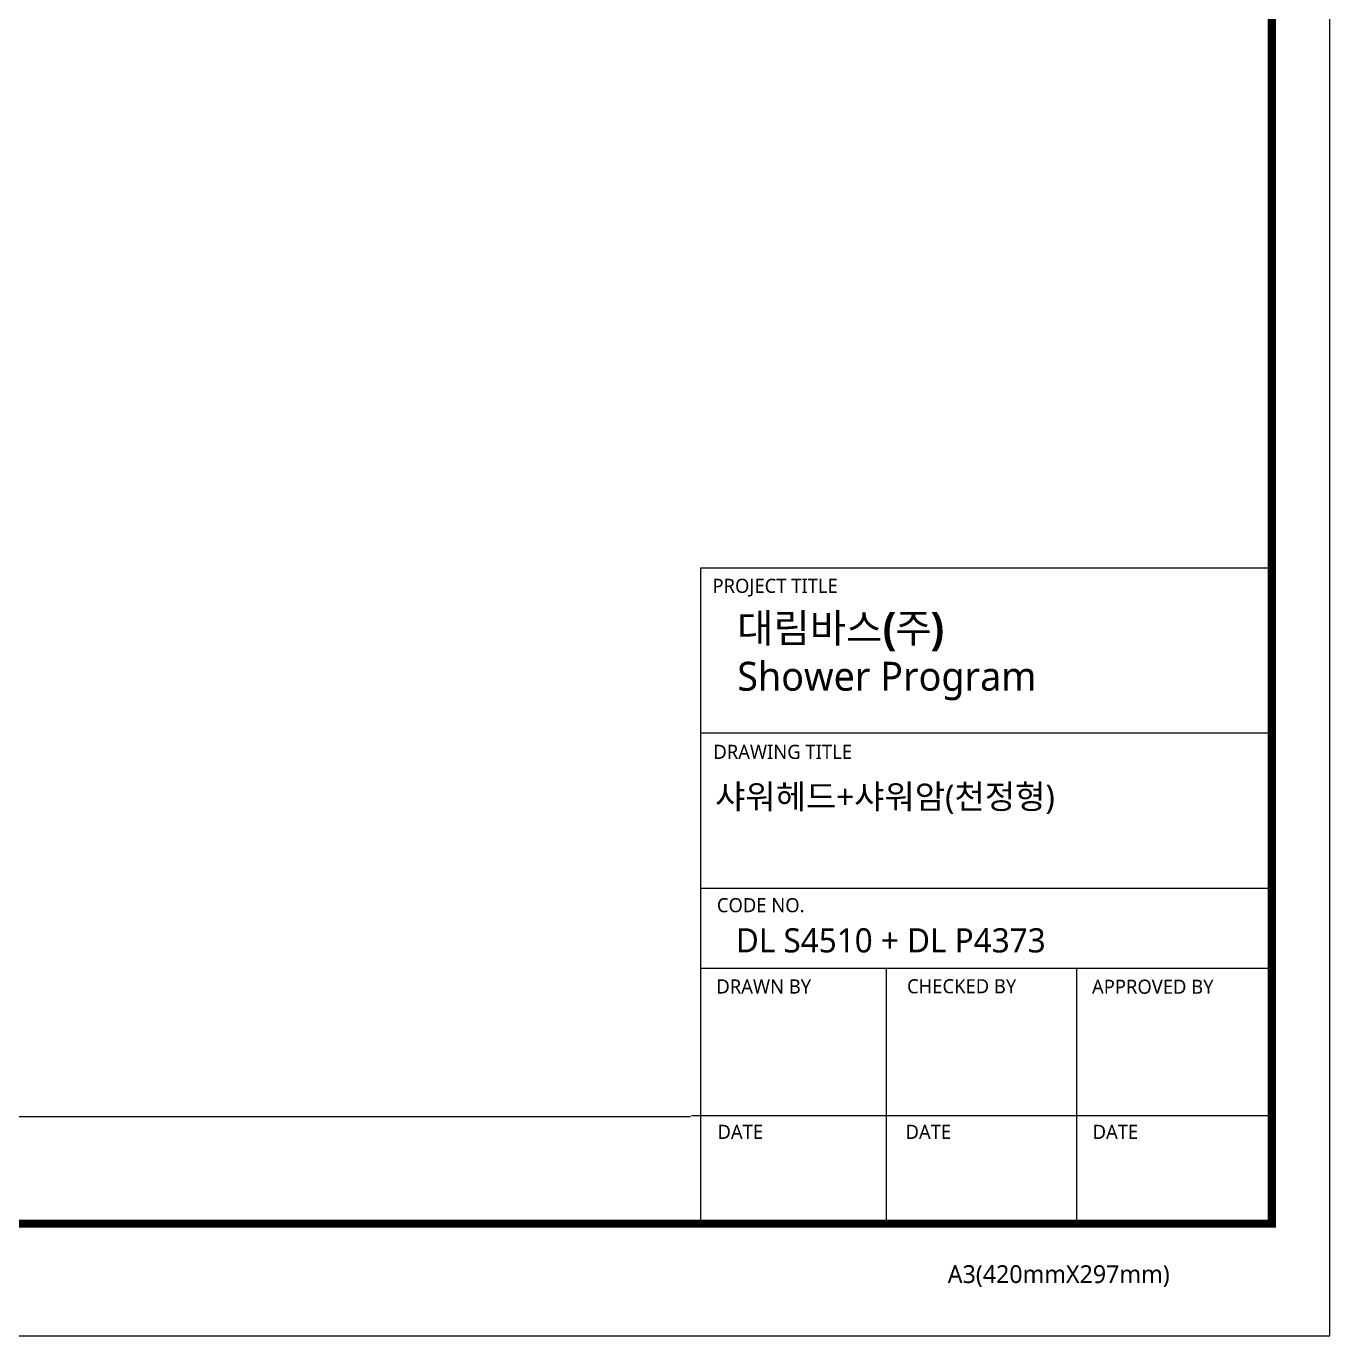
# Model space of a CAD drawing. Extents: x 16296676030 to 16296677124, y -37409617429 to -37409616628.
# Drawn here: x 16296676725.1 to 16296677123.8, y -37409617429 to -37409617028.3 of the extents above; entities that cross this region are included whole.
import ezdxf

# ---------------------------------------------------------------- set-up
doc = ezdxf.new("R2010")
doc.units = 0
doc.header["$LTSCALE"] = 10
doc.header["$MEASUREMENT"] = 0
doc.layers.get('0').update_dxf_attribs({"linetype": 'CONTINUOUS'})
doc.styles.add('Daelim Dimension', font='')
doc.styles.get('Daelim Dimension').set_extended_font_data('NanumGothic')

msp = doc.modelspace()

# ---------------------------------------------------------------- linework, layer by layer
at = {"color": 5, "ltscale": 40}
for p, q in [((16296677106.104679, -37409617194.045631), (16296676931.312269, -37409617194.045631)), ((16296677106.104679, -37409617244.568283), (16296676931.312269, -37409617244.568283)), ((16296677106.104679, -37409617244.568283), (16296676931.312269, -37409617244.568283)), ((16296677106.104679, -37409617292.094963), (16296676931.312269, -37409617292.094963)), ((16296677106.104679, -37409617292.094963), (16296676931.312269, -37409617292.094963)), ((16296677106.104679, -37409617316.607246), (16296676931.312269, -37409617316.607246)), ((16296677106.104679, -37409617316.607246), (16296676931.312269, -37409617316.607246)), ((16296676988.086361, -37409617316.607246), (16296676988.086361, -37409617394.638184)), ((16296677046.353029, -37409617316.607246), (16296677046.353029, -37409617394.638184)), ((16296677106.104679, -37409617361.682739), (16296676928.549431, -37409617361.682739)), ((16296677106.104679, -37409617361.682739), (16296676932.67407, -37409617361.682739)), ((16296677106.104679, -37409617394.638184), (16296676956.307119, -37409617394.638184))]:
    msp.add_line(p, q, dxfattribs=at)
at = {"color": 5, "ltscale": 0.5}
msp.add_line((16296676931.312269, -37409617194.045631), (16296676931.312269, -37409617395.695488), dxfattribs=at)
at = {"color": 5}
msp.add_line((16296676047.70447, -37409617361.807739), (16296676928.339109, -37409617361.807739), dxfattribs=at)
at = {"ltscale": 0.5}
msp.add_lwpolyline([(16296676030.11791, -37409617428.95211), (16296677123.797911, -37409617428.95211), (16296677123.797911, -37409616627.59211), (16296676030.11791, -37409616627.59211)], close=True, dxfattribs=at)
at = {"color": 5, "linetype": 'ByBlock', "lineweight": 200, "const_width": 2.52}
msp.add_lwpolyline([(16296676047.70447, -37409617394.638588), (16296677106.104469, -37409617394.638588), (16296677106.104469, -37409616646.198593), (16296676047.70447, -37409616646.198593)], close=True, dxfattribs=at)

# ---------------------------------------------------------------- texts
at = {"color": 5, "ltscale": 40, "style": 'Daelim Dimension'}
for s, height, p in [('PROJECT TITLE', 4.31593893, (16296676935.012569, -37409617201.653488)), ('DRAWING TITLE', 4.31593893, (16296676935.28928, -37409617252.449783)), ('CODE NO.', 4.3159389, (16296676936.371599, -37409617299.358704)), ('DRAWN BY', 4.3159389, (16296676936.202351, -37409617324.236801)), ('CHECKED BY', 4.3159389, (16296676994.51544, -37409617324.160263)), ('APPROVED BY', 4.31593893, (16296677051.069929, -37409617324.29966)), ('DATE', 4.3159389, (16296676936.539459, -37409617368.719841)), ('DATE', 4.3159389, (16296676994.056499, -37409617368.719841)), ('DATE', 4.3159389, (16296677051.2684, -37409617368.719841)), ('A3(420mmX297mm)', 5.44718383, (16296677006.95937, -37409617412.808983))]:
    msp.add_text(s, height=height, dxfattribs=at).set_placement(p)
at = {"attachment_point": 1, "style": 'Daelim Dimension'}
for s, insert, char_height, width in [('{\\fPretendard Variable SemiBold|b0|i0|c129|p2;\\C7;대림바스(주)\\fNanumGothic|b0|i0|c129|p50; }\\PShower Program', (16296676942.590931, -37409617207.985542), 8.84520948, 142.16253127), ('샤워헤드+샤워암(천정형)', (16296676935.781441, -37409617260.284981), 7.384104, 124.26691972), ('DL S4510 + DL P4373', (16296676942.170959, -37409617304.266823), 7.384104, 141.05350267)]:
    msp.add_mtext(s, dxfattribs=dict(at, insert=insert, char_height=char_height, width=width))

doc.saveas('drawing.dxf')
